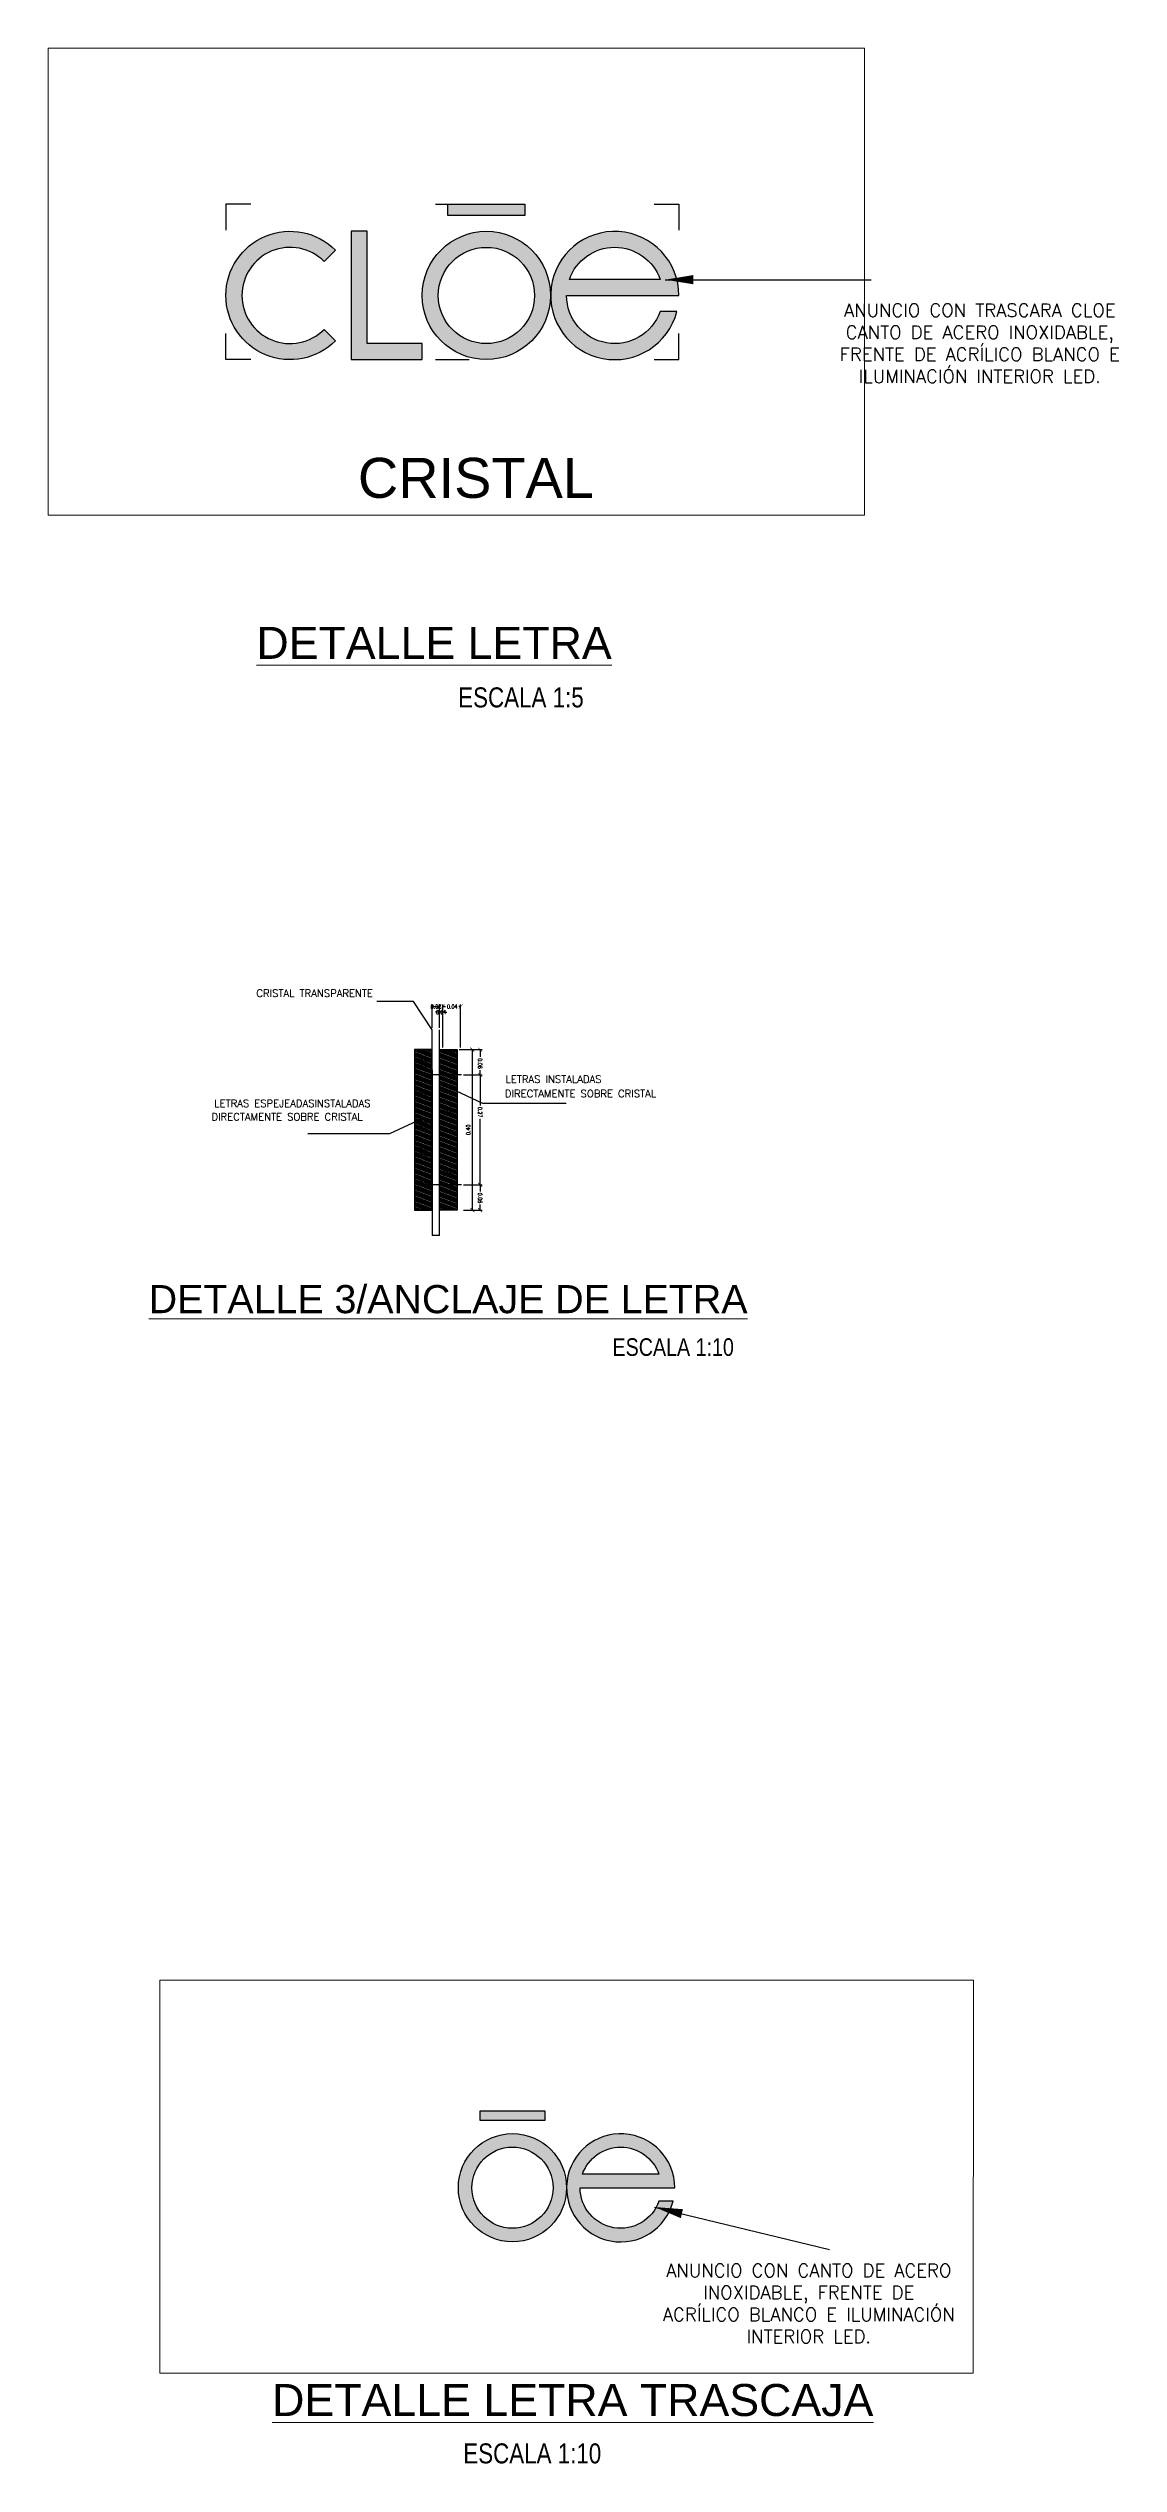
# Model space of a CAD drawing. Header units: metres. Extents: x 2712 to 2857, y 1386 to 1404.
# Drawn here: x 2831.77 to 2834.45, y 1393.86 to 1399.9 of the extents above; entities that cross this region are included whole.
import ezdxf
from ezdxf.enums import TextEntityAlignment as Align

# ---------------------------------------------------------------- set-up
doc = ezdxf.new("R2010")
doc.units = ezdxf.units.M
for name, color, linetype in [('..FMV', 6, 'Continuous'), ('COTAS-5', 252, 'Continuous'), ('Hatch Muro', 253, 'Continuous'), ('MB', 4, 'Continuous'), ('TEXTO-100', 250, 'Continuous')]:
    doc.layers.add(name, color=color, linetype=linetype)
for name, color, linetype, lineweight in [('CRISTALES', 142, 'Continuous', 5), ('G+E LET10', 3, 'Continuous', 15), ('HATCH', 252, 'Continuous', 5), ('MOBILIARIO', 35, 'Continuous', 0), ('TEXTOS', 250, 'Continuous', 0)]:
    doc.layers.add(name, color=color, linetype=linetype, lineweight=lineweight)
doc.styles.add('2mm', font='simplex.shx', dxfattribs={"height": 0.02})
doc.styles.add('cot-200', font='romans.shx', dxfattribs={"width": 0.8, "height": 0.35})
doc.styles.add('COT-5', font='Romans.shx', dxfattribs={"width": 0.75, "height": 0.01})
doc.styles.add('RomanS', font='arial.ttf')
doc.styles.get("Standard").update_dxf_attribs({"font": 'arial.ttf'})
doc.styles.add('SWIS', font='swissel.ttf')
doc.dimstyles.new('Cot-200', dxfattribs={"dimtxt": 0.35, "dimasz": 0.25, "dimexe": 0.05, "dimexo": 0.1, "dimgap": 0.05, "dimtad": 0, "dimzin": 0, "dimdsep": 46, "dimtxsty": 'cot-200', "dimblk": 'ARCHTICK', "dimcen": 0.16, "dimdle": 0.065, "dimclrd": 1, "dimclre": 1, "dimclrt": 2, "dimaunit": 1, "dimadec": 0, "dimazin": 0, "dimtfac": 1, "dimtofl": 0, "dimtmove": 1, "dimatfit": 3, "dimldrblk": 'ARCHTICK', "dimfxl": 0.05, "dimtolj": 1, "dimtzin": 0, "dimarcsym": 0})
doc.dimstyles.new('COTAS-5', dxfattribs={"dimtxt": 0.02, "dimasz": 0.01, "dimexe": 0.005, "dimexo": 0.005, "dimgap": 0.005, "dimtad": 1, "dimzin": 1, "dimdsep": 46, "dimtxsty": 'COT-5', "dimblk": 'ARCHTICK', "dimcen": -0.01, "dimclrd": 256, "dimclre": 256, "dimclrt": 2, "dimazin": 0, "dimtfac": 1, "dimtmove": 2, "dimatfit": 3, "dimfxl": 1.25, "dimarcsym": 0})
doc.dimstyles.get("Standard").update_dxf_attribs({"dimtxt": 0.18, "dimasz": 0.18, "dimexe": 0.18, "dimexo": 0.0625, "dimgap": 0.09, "dimtad": 0, "dimtih": 1, "dimtoh": 1, "dimdec": 4, "dimzin": 0, "dimdsep": 46, "dimtxsty": 'Standard', "dimcen": 0.09, "dimadec": 0, "dimazin": 0, "dimtfac": 1, "dimtdec": 4, "dimtofl": 0, "dimtmove": 0, "dimatfit": 3, "dimfxl": 1, "dimtolj": 1, "dimtzin": 0, "dimarcsym": 0})

# ---------------------------------------------------------------- blocks, each defined once
blk = doc.blocks.new('_ArchTick')
at = {"color": 0, "linetype": 'ByBlock', "const_width": 0.15}
blk.add_lwpolyline([(-0.5, -0.5), (0.5, 0.5)], dxfattribs=at)
blk = doc.blocks.new('*D276')
at = {"layer": 'COTAS-5', "lineweight": -2, "transparency": 16777216}
for p, q in [((2832.7336, 1397.4526), (2832.7336, 1397.5106)), ((2832.7336, 1397.5056), (2832.7513, 1397.5056)), ((2832.7513, 1397.4669), (2832.7513, 1397.5106))]:
    blk.add_line(p, q, dxfattribs=at)
at = {"layer": 'Defpoints', "color": 0, "transparency": 16777216}
for p in [(2832.7513, 1397.5056), (2832.7336, 1397.4476), (2832.7513, 1397.4619)]:
    blk.add_point(p, dxfattribs=at)
at = {"layer": 'COTAS-5', "lineweight": -2, "transparency": 16777216, "xscale": 0.01, "yscale": 0.01, "zscale": 0.01}
for p, rotation in [((2832.7336, 1397.5056), 180.0000000266804), ((2832.7513, 1397.5056), 2.668042644536231e-08)]:
    blk.add_blockref('_ArchTick', p, dxfattribs=dict(at, rotation=rotation))
at = {"layer": 'COTAS-5', "color": 2, "transparency": 16777216, "insert": (2832.7425, 1397.5056), "char_height": 0.01, "attachment_point": 5, "rotation": 0, "style": 'COT-5'}
blk.add_mtext('0.02', dxfattribs=at)
blk = doc.blocks.new('*D277')
at = {"layer": 'COTAS-5', "lineweight": -2, "transparency": 16777216}
for p, q in [((2832.7513, 1397.4913), (2832.7413, 1397.4913)), ((2832.7513, 1397.4526), (2832.7513, 1397.4963)), ((2832.7602, 1397.4913), (2832.7513, 1397.4913)), ((2832.7602, 1397.403), (2832.7602, 1397.4963)), ((2832.7602, 1397.4913), (2832.7702, 1397.4913))]:
    blk.add_line(p, q, dxfattribs=at)
at = {"layer": 'Defpoints', "color": 0, "transparency": 16777216}
for p in [(2832.7513, 1397.4913), (2832.7513, 1397.4476), (2832.7602, 1397.398)]:
    blk.add_point(p, dxfattribs=at)
at = {"layer": 'COTAS-5', "lineweight": -2, "transparency": 16777216, "xscale": 0.01, "yscale": 0.01, "zscale": 0.01}
for p, rotation in [((2832.7513, 1397.4913), 359.9999999733196), ((2832.7602, 1397.4913), 179.9999999733196)]:
    blk.add_blockref('_ArchTick', p, dxfattribs=dict(at, rotation=rotation))
at = {"layer": 'COTAS-5', "color": 2, "transparency": 16777216, "insert": (2832.7557, 1397.4913), "char_height": 0.01, "attachment_point": 5, "rotation": 360, "style": 'COT-5'}
blk.add_mtext('0.01', dxfattribs=at)
blk = doc.blocks.new('*D278')
at = {"layer": 'COTAS-5', "lineweight": -2, "transparency": 16777216}
for p, q in [((2832.7602, 1397.4642), (2832.7602, 1397.5106)), ((2832.7602, 1397.5056), (2832.7668, 1397.5056)), ((2832.8044, 1397.5056), (2832.8, 1397.5056)), ((2832.8044, 1397.403), (2832.8044, 1397.5106))]:
    blk.add_line(p, q, dxfattribs=at)
at = {"layer": 'Defpoints', "color": 0, "transparency": 16777216}
for p in [(2832.8044, 1397.5056), (2832.7602, 1397.4592), (2832.8044, 1397.398)]:
    blk.add_point(p, dxfattribs=at)
at = {"layer": 'COTAS-5', "lineweight": -2, "transparency": 16777216, "xscale": 0.01, "yscale": 0.01, "zscale": 0.01}
for p, rotation in [((2832.7602, 1397.5056), 180.0000000266804), ((2832.8044, 1397.5056), 2.668042644536231e-08)]:
    blk.add_blockref('_ArchTick', p, dxfattribs=dict(at, rotation=rotation))
at = {"layer": 'COTAS-5', "color": 2, "transparency": 16777216, "insert": (2832.7834, 1397.5056), "char_height": 0.01, "attachment_point": 5, "rotation": 0, "style": 'COT-5'}
blk.add_mtext('0.04', dxfattribs=at)
blk = doc.blocks.new('*D279')
at = {"layer": 'COTAS-5', "lineweight": -2, "transparency": 16777216}
for p, q in [((2832.8116, 1397.398), (2832.858, 1397.398)), ((2832.853, 1397.398), (2832.853, 1397.3796)), ((2832.8116, 1397.3346), (2832.858, 1397.3346)), ((2832.853, 1397.3346), (2832.853, 1397.3468))]:
    blk.add_line(p, q, dxfattribs=at)
at = {"layer": 'Defpoints', "color": 0, "transparency": 16777216}
for p in [(2832.8066, 1397.398), (2832.8066, 1397.3346), (2832.853, 1397.3346)]:
    blk.add_point(p, dxfattribs=at)
at = {"layer": 'COTAS-5', "lineweight": -2, "transparency": 16777216, "xscale": 0.01, "yscale": 0.01, "zscale": 0.01}
for p, rotation in [((2832.853, 1397.398), 90.00000002668041), ((2832.853, 1397.3346), 270.0000000266804)]:
    blk.add_blockref('_ArchTick', p, dxfattribs=dict(at, rotation=rotation))
at = {"layer": 'COTAS-5', "color": 2, "transparency": 16777216, "insert": (2832.853, 1397.3632), "char_height": 0.01, "attachment_point": 5, "rotation": 270, "style": 'COT-5'}
blk.add_mtext('0.06', dxfattribs=at)
blk = doc.blocks.new('*D280')
at = {"layer": 'COTAS-5', "lineweight": -2, "transparency": 16777216}
for p, q in [((2832.8116, 1397.3346), (2832.858, 1397.3346)), ((2832.853, 1397.3346), (2832.853, 1397.2582)), ((2832.853, 1397.0605), (2832.853, 1397.2253)), ((2832.8116, 1397.0605), (2832.858, 1397.0605))]:
    blk.add_line(p, q, dxfattribs=at)
at = {"layer": 'Defpoints', "color": 0, "transparency": 16777216}
for p in [(2832.8066, 1397.3346), (2832.853, 1397.3346), (2832.8066, 1397.0605)]:
    blk.add_point(p, dxfattribs=at)
at = {"layer": 'COTAS-5', "lineweight": -2, "transparency": 16777216, "xscale": 0.01, "yscale": 0.01, "zscale": 0.01}
for p, rotation in [((2832.853, 1397.3346), 89.99999997331958), ((2832.853, 1397.0605), 269.9999999733196)]:
    blk.add_blockref('_ArchTick', p, dxfattribs=dict(at, rotation=rotation))
at = {"layer": 'COTAS-5', "color": 2, "transparency": 16777216, "insert": (2832.853, 1397.2417), "char_height": 0.01, "attachment_point": 5, "rotation": 270, "style": 'COT-5'}
blk.add_mtext('0.27', dxfattribs=at)
blk = doc.blocks.new('*D281')
at = {"layer": 'COTAS-5', "lineweight": -2, "transparency": 16777216}
for p, q in [((2832.8116, 1397.0605), (2832.858, 1397.0605)), ((2832.853, 1397.0605), (2832.853, 1397.0436)), ((2832.853, 1396.9971), (2832.853, 1397.0107)), ((2832.8116, 1396.9971), (2832.858, 1396.9971))]:
    blk.add_line(p, q, dxfattribs=at)
at = {"layer": 'Defpoints', "color": 0, "transparency": 16777216}
for p in [(2832.8066, 1397.0605), (2832.853, 1397.0605), (2832.8066, 1396.9971)]:
    blk.add_point(p, dxfattribs=at)
at = {"layer": 'COTAS-5', "lineweight": -2, "transparency": 16777216, "xscale": 0.01, "yscale": 0.01, "zscale": 0.01}
for p, rotation in [((2832.853, 1397.0605), 89.99999997331958), ((2832.853, 1396.9971), 269.9999999733196)]:
    blk.add_blockref('_ArchTick', p, dxfattribs=dict(at, rotation=rotation))
at = {"layer": 'COTAS-5', "color": 2, "transparency": 16777216, "insert": (2832.853, 1397.0272), "char_height": 0.01, "attachment_point": 5, "rotation": 270, "style": 'COT-5'}
blk.add_mtext('0.06', dxfattribs=at)
blk = doc.blocks.new('*D344')
at = {"layer": 'COTAS-5', "lineweight": -2, "transparency": 16777216}
for p, q in [((2832.8006, 1397.398), (2832.8386, 1397.398)), ((2832.8336, 1397.398), (2832.8336, 1396.9971)), ((2832.8116, 1396.9971), (2832.8386, 1396.9971))]:
    blk.add_line(p, q, dxfattribs=at)
at = {"layer": 'Defpoints', "color": 0, "transparency": 16777216}
for p in [(2832.7956, 1397.398), (2832.8066, 1396.9971), (2832.8336, 1396.9971)]:
    blk.add_point(p, dxfattribs=at)
at = {"layer": 'COTAS-5', "lineweight": -2, "transparency": 16777216, "xscale": 0.01, "yscale": 0.01, "zscale": 0.01}
for p, rotation in [((2832.8336, 1397.398), 90), ((2832.8336, 1396.9971), 270)]:
    blk.add_blockref('_ArchTick', p, dxfattribs=dict(at, rotation=rotation))
at = {"layer": 'COTAS-5', "color": 2, "transparency": 16777216, "insert": (2832.8236, 1397.1976), "char_height": 0.01, "attachment_point": 5, "rotation": 90, "style": 'COT-5'}
blk.add_mtext('0.40', dxfattribs=at)
blk = doc.blocks.new('ESPACIO')
at = {"color": 1}
for points in [[(-0.6009, 0.2316), (-0.675, 0.2316), (-0.675, 0.1539)], [(-0.05, 0.2316), (0.05, 0.2316)], [(0.6009, 0.2316), (0.675, 0.2316), (0.675, 0.1539)], [(-0.6009, -0.2316), (-0.675, -0.2316), (-0.675, -0.1539)], [(0.6009, -0.2316), (0.675, -0.2316), (0.675, -0.1539)], [(-0.05, -0.2316), (0.05, -0.2316)]]:
    blk.add_lwpolyline(points, dxfattribs=at)
blk = doc.blocks.new('A$C130E62D1')
at = {"layer": 'Hatch Muro', "true_color": 0xffffff}
h = blk.add_hatch(color=7, dxfattribs=at)
h.dxf.hatch_style = 1
h.paths.add_polyline_path([(0.2677, 0.2677), (0.2987, 0.2987, 2.414214), (0.2987, 0.0512), (0.2677, 0.0822, -2.414214)])
h.paths.add_polyline_path([(0.3849, 0.3499), (0.3411, 0.3499), (0.3411, 0), (0.5351, 0), (0.5351, 0.0437), (0.3849, 0.0437)])
h.paths.add_polyline_path([(0.8151, 0.3928), (0.8151, 0.4236), (0.6051, 0.4236), (0.6051, 0.3928)])
h.paths.add_polyline_path([(0.5351, 0.1749, 1), (0.885, 0.1749, 1)])
h.paths.add_polyline_path([(0.8413, 0.1749, -1), (0.5789, 0.1749, -1)], flags=16)
h.paths.add_polyline_path([(1.2294, 0.1312), (1.1837, 0.1312, -0.843039), (0.9288, 0.1749), (1.2349, 0.1749, 15.809221)])
h.paths.add_polyline_path([(1.1837, 0.2187), (0.9363, 0.2187, -0.707107)], flags=16)
blk.add_lwpolyline([(0.6051, 0.4236), (0.8151, 0.4236), (0.8151, 0.3928), (0.6051, 0.3928)], close=True)
at = {"flags": 128}
for points in [[(0.2677, 0.2677, 2.414214), (0.2677, 0.0822), (0.2987, 0.0512, -2.414214), (0.2987, 0.2987)], [(1.2294, 0.1312), (1.1837, 0.1312, -0.843039), (0.9288, 0.1749), (1.2349, 0.1749, 15.809221)], [(1.1837, 0.2187), (0.9363, 0.2187, -0.707107)]]:
    blk.add_lwpolyline(points, format="xyb", close=True, dxfattribs=at)
blk.add_lwpolyline([(0.3411, 0), (0.5351, 0), (0.5351, 0.0437), (0.3849, 0.0437), (0.3849, 0.3499), (0.3411, 0.3499)], close=True, dxfattribs=at)
for radius in [0.1749, 0.1312]:
    blk.add_circle((0.7101, 0.1749), radius)
at = {"color": 1, "xscale": 0.9147599999999999, "yscale": 0.9147599999999999, "zscale": 0.9147599999999999}
blk.add_blockref('ESPACIO', (0.6175, 0.2118), dxfattribs=at)

msp = doc.modelspace()

# ---------------------------------------------------------------- hatches: boundary and pattern name
at = {"layer": 'HATCH'}
h = msp.add_hatch(dxfattribs=at)
h.set_pattern_fill('ANSI31', color=250, scale=0.013273, angle=294.37959, style=0)
h.set_pattern_definition([(339.3795936, (2791.2715211, 1356.5820636), (0.00058432059, 0.001552880195), [])])
h.paths.add_polyline_path([(2832.6894, 1397.398), (2832.7336, 1397.398), (2832.7336, 1396.9971), (2832.6894, 1396.9971)])
h = msp.add_hatch(dxfattribs=at)
h.set_pattern_fill('ANSI31', color=250, scale=0.013273, angle=294.37959, style=0)
h.set_pattern_definition([(339.3795936, (2791.2538233, 1356.5820636), (0.00058432059, 0.001552880195), [])])
h.paths.add_polyline_path([(2832.7956, 1397.398), (2832.7513, 1397.398), (2832.7513, 1396.9971), (2832.7956, 1396.9971)])
at = {"layer": 'Hatch Muro', "true_color": 0x939598, "transparency": 33554531}
h = msp.add_hatch(color=252, dxfattribs=at)
h.dxf.hatch_style = 1
h.paths.add_polyline_path([(2833.0152, 1394.722), (2833.0152, 1394.7459), (2832.8529, 1394.7459), (2832.8529, 1394.722)])
h.paths.add_polyline_path([(2832.7989, 1394.5537, 1), (2833.0692, 1394.5537, 1)])
h.paths.add_polyline_path([(2833.0354, 1394.5537, -1), (2832.8327, 1394.5537, -1)], flags=16)
h.paths.add_polyline_path([(2833.3354, 1394.5199), (2833.3, 1394.5199, -0.843039), (2833.103, 1394.5537), (2833.3396, 1394.5537, 15.809221)])
h.paths.add_polyline_path([(2833.3, 1394.5875), (2833.1088, 1394.5875, -0.707107)], flags=16)

# ---------------------------------------------------------------- linework, layer by layer
at = {"layer": '..FMV'}
msp.add_line((2832.7513, 1396.9333), (2832.7336, 1396.9333), dxfattribs=at)
at = {"elevation": 0}
msp.add_lwpolyline([(2832.8528, 1394.7459), (2833.015, 1394.7459), (2833.015, 1394.722), (2832.8528, 1394.722)], close=True, dxfattribs=at)
at = {"elevation": 0, "flags": 128}
for points in [[(2833.3354, 1394.5199), (2833.3, 1394.5199, -0.843039), (2833.103, 1394.5537), (2833.3396, 1394.5537, 15.809221)], [(2833.3, 1394.5875), (2833.1088, 1394.5875, -0.707107)]]:
    msp.add_lwpolyline(points, format="xyb", close=True, dxfattribs=at)
for radius in [0.1352, 0.1014]:
    msp.add_circle((2832.9339, 1394.5537, 0), radius)
at = {"layer": 'CRISTALES'}
msp.add_lwpolyline([(2831.7739, 1399.9005), (2833.8139, 1399.9005), (2833.8139, 1398.7335), (2831.7739, 1398.7335)], close=True, dxfattribs=at)
at = {"layer": 'Defpoints', "color": 8, "linetype": 'Continuous'}
for points in [[(2832.8066, 1397.3346), (2832.7059, 1397.3346)], [(2832.8066, 1397.0605), (2832.7059, 1397.0605)]]:
    msp.add_lwpolyline(points, dxfattribs=at)
at = {"layer": 'MB', "color": 5, "ltscale": 0.02}
msp.add_line((2832.7336, 1397.3479), (2832.7336, 1397.1623), dxfattribs=at)
for points in [[(2832.7336, 1397.3479), (2832.7336, 1397.4476)], [(2832.7513, 1396.9333), (2832.7513, 1397.4476)], [(2832.7336, 1397.1623), (2832.7336, 1396.9333)]]:
    msp.add_lwpolyline(points, dxfattribs=at)
at = {"layer": 'MB'}
for points in [[(2832.7336, 1397.398), (2832.6894, 1397.398), (2832.6894, 1396.9971), (2832.7336, 1396.9971)], [(2832.7513, 1397.398), (2832.7956, 1397.398), (2832.7956, 1396.9971), (2832.7513, 1396.9971)]]:
    msp.add_lwpolyline(points, close=True, dxfattribs=at)
at = {"layer": 'MOBILIARIO', "lineweight": 5, "elevation": 0}
msp.add_lwpolyline([(2832.0522, 1394.0905), (2832.0526, 1395.0725), (2834.0859, 1395.0725), (2834.0854, 1394.0905)], close=True, dxfattribs=at)

# ---------------------------------------------------------------- block references
at = {"xscale": 0.9167189823599217, "yscale": 0.9167189823599217, "zscale": 0.9167189823599217}
msp.add_blockref('A$C130E62D1', (2832.2178, 1399.1225), dxfattribs=at)

# ---------------------------------------------------------------- texts
at = {"color": 252, "true_color": 0x939598, "insert": (2832.5476, 1398.877), "char_height": 0.1, "attachment_point": 1}
msp.add_mtext_dynamic_manual_height_columns('CRISTAL', width=1.78805, gutter_width=12.5, heights=[0], dxfattribs=at)
at = {"layer": 'G+E LET10', "lineweight": 5, "style": 'SWIS'}
for s, height, p in [('%%UDETALLE LETRA', 0.08, (2833.182, 1398.3746, 0.3965)), ('%%UDETALLE 3/ANCLAJE DE LETRA', 0.070362, (2833.5215, 1396.7393, 1.1222)), ('%%UDETALLE LETRA TRASCAJA', 0.08, (2833.836, 1393.9831, 0.3965))]:
    msp.add_text(s, height=height, rotation=360, dxfattribs=at).set_placement(p, align=Align.RIGHT)
at = {"layer": 'G+E LET10', "lineweight": 5, "style": 'RomanS', "width": 0.8}
for s, height, p in [('ESCALA 1:5', 0.05, (2832.7983, 1398.2533, 0.3965)), ('ESCALA 1:10', 0.043976, (2833.184, 1396.6326, 1.1222)), ('ESCALA 1:10', 0.05, (2832.811, 1393.8646, 0.3965))]:
    msp.add_text(s, height=height, dxfattribs=at).set_placement(p)
at = {"layer": 'TEXTO-100', "style": '2mm'}
for s, p in [('CRISTAL TRANSPARENTE', (2832.2939, 1397.5297)), ('LETRAS INSTALADAS', (2832.9165, 1397.3147)), ('LETRAS ESPEJEADASINSTALADAS', (2832.1887, 1397.2545)), ('DIRECTAMENTE SOBRE CRISTAL', (2832.9151, 1397.2788)), ('DIRECTAMENTE SOBRE CRISTAL', (2832.1817, 1397.2209))]:
    msp.add_text(s, height=0.018372, dxfattribs=at).set_placement(p)
at = {"layer": 'TEXTO-100', "char_height": 0.033, "width": 0.79765, "attachment_point": 5, "style": '2mm'}
for s, insert in [('ANUNCIO CON TRASCARA CLOE CANTO DE ACERO INOXIDABLE, FRENTE DE ACRÍLICO BLANCO E ILUMINACIÓN INTERIOR LED. ', (2834.1018, 1399.1633)), ('ANUNCIO CON CANTO DE ACERO INOXIDABLE, FRENTE DE ACRÍLICO BLANCO E ILUMINACIÓN INTERIOR LED. ', (2833.6745, 1394.2644))]:
    msp.add_mtext(s, dxfattribs=dict(at, insert=insert))

# ---------------------------------------------------------------- dimensions: what is measured, and where the dimension line sits
at = {"layer": 'COTAS-5'}
for base, p1, p2, angle, picture, middle in [((2832.7513, 1397.5056), (2832.7336, 1397.4476), (2832.7513, 1397.4619), 0, '*D276', (2832.7425, 1397.5056)), ((2832.7513, 1397.4913), (2832.7602, 1397.398), (2832.7513, 1397.4476), 180, '*D277', (2832.7557, 1397.4913)), ((2832.8044, 1397.5056), (2832.7602, 1397.4592), (2832.8044, 1397.398), 0, '*D278', (2832.7834, 1397.5056)), ((2832.853, 1397.3346), (2832.8066, 1397.398), (2832.8066, 1397.3346), 270, '*D279', (2832.853, 1397.3632)), ((2832.853, 1397.3346), (2832.8066, 1397.0605), (2832.8066, 1397.3346), 90, '*D280', (2832.853, 1397.2417)), ((2832.853, 1397.0605), (2832.8066, 1396.9971), (2832.8066, 1397.0605), 90, '*D281', (2832.853, 1397.0272))]:
    dim = msp.add_linear_dim(base=base, p1=p1, p2=p2, angle=angle, dimstyle='COTAS-5', dxfattribs=at)
    dim.commit()
    dim.dimension.update_dxf_attribs({"geometry": picture, "text_midpoint": middle, "dimtype": 160})
dim = msp.add_linear_dim(base=(2832.8336, 1396.9971), p1=(2832.7956, 1397.398), p2=(2832.8066, 1396.9971), angle=90, dimstyle='COTAS-5', dxfattribs=at)
dim.commit()
dim.dimension.update_dxf_attribs({"geometry": '*D344', "text_midpoint": (2832.8236, 1397.1976)})

# ---------------------------------------------------------------- leaders
at = {"layer": 'TEXTO-100'}
for points, dimstyle, override in [([(2833.3159, 1399.3223), (2833.8308, 1399.3223)], 'Standard', {"dimasz": 0.07, "dimfxl": 1.25}), ([(2832.7787, 1397.3017), (2832.8591, 1397.2642), (2833.0683, 1397.2642)], 'Cot-200', {"dimasz": 0.01, "dimldrblk": 'DotSmall'}), ([(2832.7073, 1397.225), (2832.627, 1397.1875), (2832.4222, 1397.1875)], 'Cot-200', {"dimasz": 0.01, "dimldrblk": 'DotSmall'}), ([(2833.2893, 1394.5053), (2833.7262, 1394.3989)], 'Standard', {"dimasz": 0.07, "dimfxl": 1.25})]:
    msp.add_leader(points, dimstyle=dimstyle, override=override, dxfattribs=at)
at = {"layer": 'TEXTOS', "color": 18, "true_color": 0x000000}
msp.add_leader([(2832.7336, 1397.4476), (2832.6867, 1397.5184), (2832.5947, 1397.5184)], dimstyle='Cot-200', override={"dimasz": 0.01, "dimldrblk": 'DotSmall'}, dxfattribs=at)

doc.saveas('drawing.dxf')
